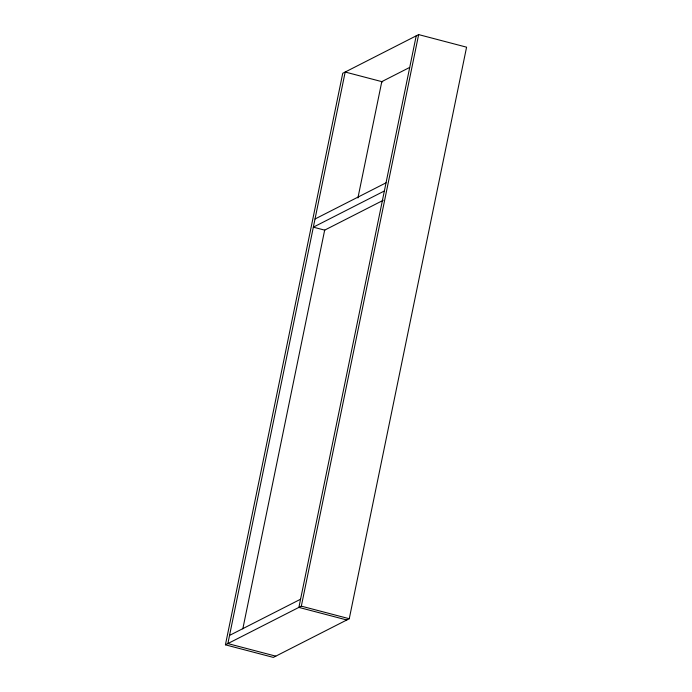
<?xml version="1.0" encoding="UTF-8"?>
<svg xmlns="http://www.w3.org/2000/svg" width="692" height="692" viewBox="0 0 692 692"><rect width="100%" height="100%" fill="white"/><g stroke="black" fill="none" stroke-linecap="round" stroke-linejoin="round"><path stroke-width="1.04" d="M225.419 644.823L342.739 73.274L418.651 34.6L466.581 47.177L349.261 618.726L273.349 657.4L225.419 644.823L301.331 606.149L349.261 618.726M242.814 628.864L324.669 230.133L383.204 200.308M357.92 197.938L381.794 81.63L409.629 67.453M416.203 35.846L298.883 607.403L346.813 619.971M301.331 606.149L418.651 34.6M315.016 219.001L386.041 182.818M384.363 190.983L313.346 227.166L324.808 230.168M229.545 635.412L300.562 599.237M382.693 81.864L345.187 72.029L227.867 643.577L275.797 656.154"/></g></svg>
